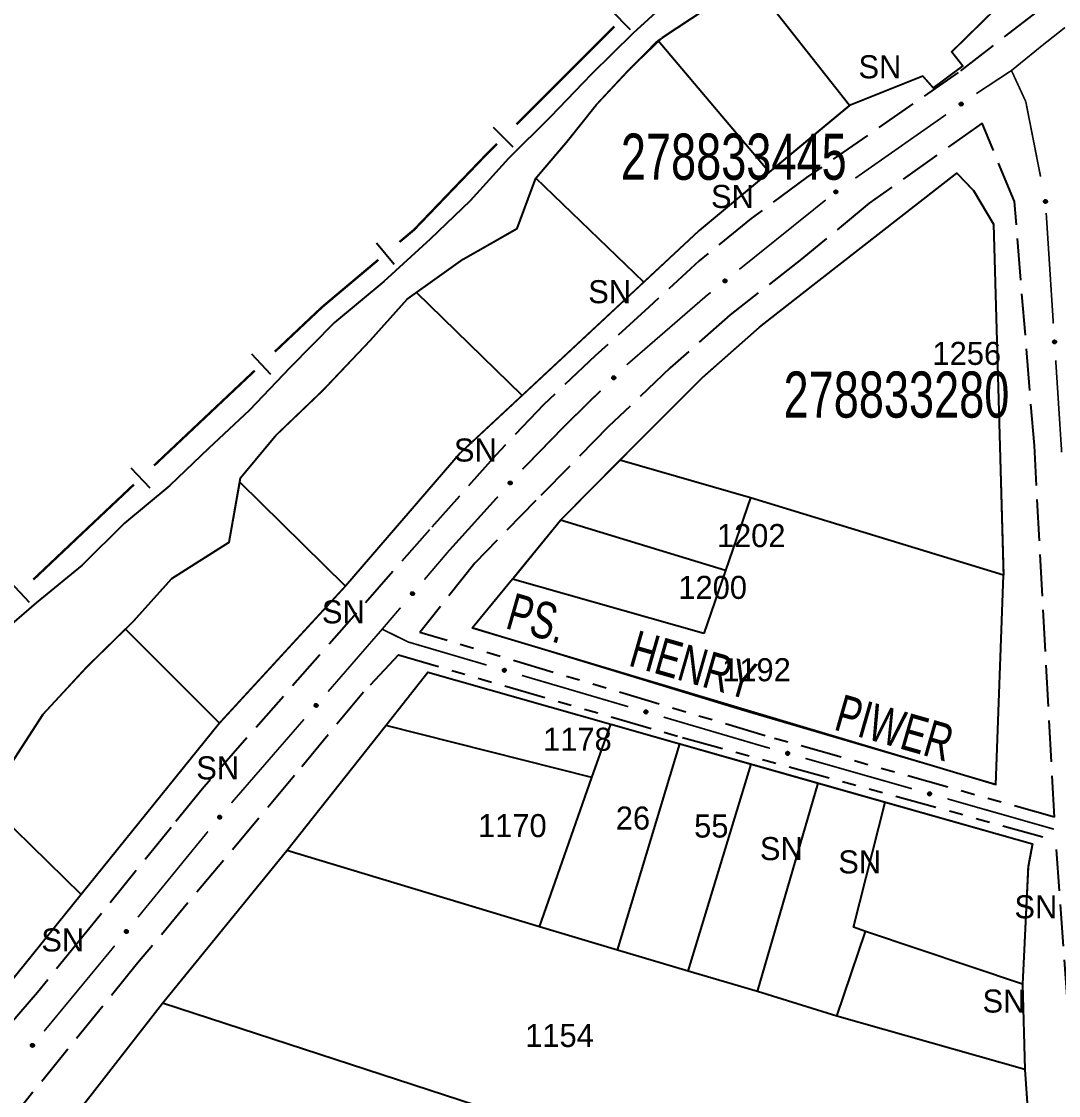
# Model space of a CAD drawing. Extents: x 203196 to 204359, y 4872588 to 4874244.
# Drawn here: x 203313.5 to 203425.9, y 4872698.9 to 4872815.4 of the extents above; entities that cross this region are included whole.
import ezdxf
from ezdxf.enums import TextEntityAlignment as Align

# ---------------------------------------------------------------- set-up
doc = ezdxf.new("R2010")
doc.units = 0
doc.header["$LTSCALE"] = 1.5
doc.header["$MEASUREMENT"] = 0
for name, pattern in [('TRACO_00', [10, -10]), ('TRACO_11', [8, 3, -1, 3, -1]), ('TRACO_25', [8, 3, -1, 1, -1, 1, -1])]:
    doc.linetypes.add(name, pattern=pattern)
for name, color, linetype in [('CD_MALHA_LOTES', 7, 'CONTINUOUS'), ('CD_TXT_QUADRA', 7, 'CONTINUOUS'), ('HD-CURSO-PERENE', 170, 'CONTINUOUS'), ('HD-PRAIA', 251, 'CONTINUOUS'), ('LM-LIM-SETORES-BAIRROS', 250, 'CONTINUOUS'), ('RU-QUADRA', 210, 'CONTINUOUS'), ('SV-EIXO-RUA-N-PAV', 6, 'CONTINUOUS'), ('SV-EIXO-RUA-PAV', 20, 'CONTINUOUS'), ('SV-RUA-NAO-PAV', 7, 'CONTINUOUS'), ('SV-RUA-PAVIM', 7, 'CONTINUOUS'), ('SV-TXT-RUA-N-PAV', 7, 'CONTINUOUS'), ('Th_NmrPort', 1, 'CONTINUOUS')]:
    doc.layers.add(name, color=color, linetype=linetype)
doc.styles.add('ARIAL', font='ARIAL.SHX')

msp = doc.modelspace()

# ---------------------------------------------------------------- linework, layer by layer
at = {"layer": 'CD_MALHA_LOTES', "linetype": 'Continuous', "flags": 128}
for points in [[(203424.721816, 4872822.318612), (203414.296014, 4872812.106592)], [(203382.475943, 4872813.299709), (203387.706611, 4872816.770593), (203392.569119, 4872819.82716)], [(203403.205168, 4872806.286731), (203392.569119, 4872819.82716)], [(203369.210641, 4872798.393773), (203372.535771, 4872802.305462), (203375.806492, 4872806.377909), (203379.281818, 4872810.09576), (203382.475943, 4872813.299709)], [(203394.50682, 4872799.054727), (203382.475943, 4872813.299709)], [(203414.296014, 4872812.106592), (203415.486745, 4872810.574173)], [(203415.486745, 4872810.574173), (203412.296388, 4872808.190418)], [(203411.169403, 4872809.458277), (203403.205168, 4872806.286731)], [(203412.296388, 4872808.190418), (203411.169403, 4872809.458277)], [(203403.205168, 4872806.286731), (203394.50682, 4872799.054727)], [(203378.336245, 4872767.8179), (203387.315747, 4872776.806076), (203393.444356, 4872782.224695), (203398.104847, 4872785.897561), (203414.85507, 4872798.935993), (203416.638143, 4872797.066618), (203418.83539, 4872793.422911), (203419.898371, 4872755.372475)], [(203394.50682, 4872799.054727), (203386.936318, 4872792.730469), (203380.92619, 4872787.132249)], [(203356.29436, 4872785.996994), (203361.348724, 4872789.606639), (203367.183377, 4872792.946347), (203369.210641, 4872798.393773)], [(203380.92619, 4872787.132249), (203369.210641, 4872798.393773)], [(203380.92619, 4872787.132249), (203367.731945, 4872774.842282)], [(203337.137684, 4872765.448507), (203337.222019, 4872765.925881), (203340.994272, 4872770.46533), (203346.15668, 4872775.414018), (203351.267506, 4872780.795712), (203355.263294, 4872785.260643), (203356.29436, 4872785.996994)], [(203367.731945, 4872774.842282), (203356.29436, 4872785.996994)], [(203367.731945, 4872774.842282), (203361.018453, 4872768.596804), (203348.58044, 4872754.177482)], [(203371.883406, 4872761.309326), (203378.336245, 4872767.8179)], [(203392.495969, 4872763.745593), (203378.336245, 4872767.8179)], [(203324.755434, 4872749.521771), (203325.62081, 4872750.372668), (203329.770536, 4872755.004089), (203335.987898, 4872758.940226), (203337.137684, 4872765.448507)], [(203348.58044, 4872754.177482), (203337.137684, 4872765.448507)], [(203392.495969, 4872763.745593), (203389.781753, 4872755.861709)], [(203419.898371, 4872755.372475), (203392.495969, 4872763.745593)], [(203366.682034, 4872754.940829), (203371.883406, 4872761.309326)], [(203389.781753, 4872755.861709), (203371.883406, 4872761.309326)], [(203389.781753, 4872755.861709), (203387.42788, 4872749.0245)], [(203366.682034, 4872754.940829), (203362.367973, 4872749.658744)], [(203387.42788, 4872749.0245), (203366.682034, 4872754.940829)], [(203419.077963, 4872732.678272), (203419.898371, 4872755.372475)], [(203348.58044, 4872754.177482), (203334.921705, 4872739.319751)], [(203309.156877, 4872731.296422), (203311.980211, 4872734.377269), (203315.822832, 4872740.293353), (203320.570377, 4872745.406739), (203324.755434, 4872749.521771)], [(203334.921705, 4872739.319751), (203324.755434, 4872749.521771)], [(203362.367973, 4872749.658744), (203419.077963, 4872732.678272)], [(203352.973465, 4872739.075872), (203357.517964, 4872744.824954)], [(203357.517964, 4872744.824954), (203377.348805, 4872739.196163)], [(203334.921705, 4872739.319751), (203319.930743, 4872720.756333)], [(203342.249961, 4872725.509953), (203352.973465, 4872739.075872)], [(203375.302517, 4872733.408475), (203352.973465, 4872739.075872)], [(203375.302517, 4872733.408475), (203377.348805, 4872739.196163)], [(203377.348805, 4872739.196163), (203384.815472, 4872737.076822)], [(203378.071194, 4872714.721996), (203384.815472, 4872737.076822)], [(203384.815472, 4872737.076822), (203392.557557, 4872734.879306)], [(203385.718303, 4872712.445836), (203392.557557, 4872734.879306)], [(203392.557557, 4872734.879306), (203399.820462, 4872732.817801)], [(203369.600863, 4872717.243188), (203375.302517, 4872733.408475)], [(203393.234372, 4872710.237565), (203399.820462, 4872732.817801)], [(203399.820462, 4872732.817801), (203407.063987, 4872730.761797)], [(203319.930743, 4872720.756333), (203309.156877, 4872731.296422)], [(203403.648169, 4872717.190925), (203407.063987, 4872730.761797)], [(203407.063987, 4872730.761797), (203423.032538, 4872726.228515)], [(203328.762792, 4872708.943353), (203342.249961, 4872725.509953)], [(203369.600863, 4872717.243188), (203342.249961, 4872725.509953)], [(203423.032538, 4872726.228515), (203422.569759, 4872723.734888), (203421.970144, 4872711.023047)], [(203319.930743, 4872720.756333), (203302.418618, 4872699.070939)], [(203378.071194, 4872714.721996), (203369.600863, 4872717.243188)], [(203401.825658, 4872707.544979), (203404.967292, 4872716.746953)], [(203404.967292, 4872716.746953), (203403.648169, 4872717.190925)], [(203421.970144, 4872711.023047), (203404.967292, 4872716.746953)], [(203385.718303, 4872712.445836), (203378.071194, 4872714.721996)], [(203393.234372, 4872710.237565), (203385.718303, 4872712.445836)], [(203421.970144, 4872711.023047), (203422.219997, 4872701.780128)], [(203401.825658, 4872707.544979), (203393.234372, 4872710.237565)], [(203319.239942, 4872696.699925), (203328.762792, 4872708.943353)], [(203423.862979, 4872677.916852), (203328.762792, 4872708.943353)], [(203422.219997, 4872701.780128), (203401.825658, 4872707.544979)], [(203422.219997, 4872701.780128), (203423.862979, 4872677.916852)]]:
    msp.add_lwpolyline(points, dxfattribs=at)
at = {"layer": 'HD-CURSO-PERENE', "linetype": 'Continuous'}
msp.add_polyline3d([(203384.236842, 4872818.217952, 2.290257), (203379.780042, 4872814.10241, 2.290257), (203375.231307, 4872809.619497, 2.290257), (203370.825756, 4872805.038921, 2.290257), (203366.244732, 4872800.532336, 2.290257), (203362.103515, 4872795.948871, 2.290257), (203357.782388, 4872791.783797, 2.290257), (203352.735945, 4872787.202218, 2.290257), (203347.394375, 4872782.743986, 2.290257), (203342.544611, 4872777.815905, 2.290257), (203338.179111, 4872773.234891, 2.290257), (203333.754102, 4872769.094977, 2.290257), (203329.5628, 4872765.088648, 2.290257), (203324.649424, 4872760.978096, 2.290257), (203320.059973, 4872756.431563, 2.290257), (203315.082765, 4872752.345733, 2.290257), (203310.007025, 4872748.028743, 2.290257)], dxfattribs=at)
at = {"layer": 'HD-PRAIA', "linetype": 'TRACO_00'}
msp.add_polyline3d([(203384.236842, 4872818.217952, 2.290257), (203379.780042, 4872814.10241, 2.290257), (203375.231307, 4872809.619497, 2.290257), (203370.825756, 4872805.038921, 2.290257), (203366.244732, 4872800.532336, 2.290257), (203362.103515, 4872795.948871, 2.290257), (203357.782388, 4872791.783797, 2.290257), (203352.735945, 4872787.202218, 2.290257), (203347.394375, 4872782.743986, 2.290257), (203342.544611, 4872777.815905, 2.290257), (203338.179111, 4872773.234891, 2.290257), (203333.754102, 4872769.094977, 2.290257), (203329.5628, 4872765.088648, 2.290257), (203324.649424, 4872760.978096, 2.290257), (203320.059973, 4872756.431563, 2.290257), (203315.082765, 4872752.345733, 2.290257), (203310.007025, 4872748.028743, 2.290257)], dxfattribs=at)
at = {"layer": 'HD-PRAIA', "linetype": 'Continuous'}
msp.add_polyline3d([(203311.980211, 4872734.377269, 2.896086), (203315.822832, 4872740.293353, 2.896086), (203320.570377, 4872745.406739, 2.896086), (203325.62081, 4872750.372668, 2.904057), (203329.770536, 4872755.004089, 2.904057), (203335.987898, 4872758.940226, 2.904057), (203337.222019, 4872765.925881, 2.5852), (203340.994272, 4872770.46533, 2.497514), (203346.15668, 4872775.414018, 2.497514), (203351.267506, 4872780.795712, 2.497514), (203355.263294, 4872785.260643, 2.497514), (203361.348724, 4872789.606639, 2.497514), (203367.183377, 4872792.946347, 2.505486), (203369.210641, 4872798.393773, 2.505486), (203372.535771, 4872802.305462, 2.688828), (203375.806492, 4872806.377909, 2.872171), (203379.281818, 4872810.09576, 2.880143), (203382.963828, 4872813.659198, 2.927971), (203387.706611, 4872816.770593, 3.023628)], dxfattribs=at)
at = {"layer": 'LM-LIM-SETORES-BAIRROS'}
for points in [[(203379.49528, 4872814.491879), (203377.373959, 4872816.613199)], [(203366.767358, 4872801.763956), (203364.646037, 4872803.885277)], [(203353.879201, 4872789.038385), (203351.948401, 4872791.334471)], [(203340.509915, 4872777.124945), (203338.451444, 4872779.307305)], [(203327.415752, 4872764.774119), (203325.357281, 4872766.95648)], [(203314.335376, 4872752.412667), (203312.272948, 4872754.591288)]]:
    msp.add_lwpolyline(points, dxfattribs=at)
at = {"layer": 'LM-LIM-SETORES-BAIRROS', "const_width": 0.25}
for points in [[(203367.120911, 4872804.23883), (203377.727513, 4872814.845432)], [(203363.597155, 4872800.691757), (203364.15677, 4872801.274689)], [(203364.15677, 4872801.274689), (203364.999591, 4872802.11751)], [(203356.017871, 4872792.796669), (203363.597155, 4872800.691757)], [(203354.444525, 4872791.473628), (203355.975249, 4872792.760828)], [(203355.975249, 4872792.760828), (203356.017871, 4872792.796669)], [(203346.070328, 4872784.431689), (203352.148439, 4872789.542828)], [(203340.935586, 4872779.588439), (203346.02776, 4872784.391538)], [(203346.02776, 4872784.391538), (203346.070328, 4872784.431689)], [(203327.841423, 4872767.237613), (203338.753226, 4872777.529968)], [(203320.184106, 4872760.014991), (203325.659063, 4872765.179142)], [(203314.756576, 4872754.876929), (203319.840025, 4872759.689261)], [(203319.840025, 4872759.689261), (203320.184106, 4872760.014991)]]:
    msp.add_lwpolyline(points, dxfattribs=at)
at = {"layer": 'RU-QUADRA', "linetype": 'Continuous', "const_width": 0.18, "flags": 128}
for points in [[(203302.418618, 4872699.070939), (203319.930743, 4872720.756333), (203334.921705, 4872739.319751), (203348.58044, 4872754.177482), (203361.018453, 4872768.596804), (203367.731945, 4872774.842282), (203380.92619, 4872787.132249), (203386.936318, 4872792.730469), (203394.50682, 4872799.054727), (203403.205168, 4872806.286731), (203411.169403, 4872809.458277), (203412.296388, 4872808.190418), (203415.486745, 4872810.574173), (203414.296014, 4872812.106592), (203424.721816, 4872822.318612)], [(203387.706611, 4872816.770593), (203382.313314, 4872813.179879), (203379.281818, 4872810.09576), (203375.806492, 4872806.377909), (203372.535771, 4872802.305462), (203369.210641, 4872798.393773), (203367.183377, 4872792.946347), (203361.348724, 4872789.606639), (203356.29436, 4872785.996994), (203355.263294, 4872785.260643), (203351.267506, 4872780.795712), (203346.15668, 4872775.414018), (203340.994272, 4872770.46533), (203337.222019, 4872765.925881), (203337.137684, 4872765.448507), (203335.987898, 4872758.940226), (203329.770536, 4872755.004089), (203325.62081, 4872750.372668), (203324.755434, 4872749.521771), (203320.570377, 4872745.406739), (203315.822832, 4872740.293353), (203311.980211, 4872734.377269)], [(203423.52, 4872682.86), (203422.22, 4872701.78), (203421.97, 4872711.02), (203422.57, 4872723.74), (203423.03, 4872726.23), (203407.064649, 4872730.76161), (203392.55915, 4872734.878854), (203384.815472, 4872737.076822), (203377.350034, 4872739.195814), (203369.076714, 4872741.544115), (203357.517964, 4872744.824954), (203342.25, 4872725.51), (203328.76, 4872708.94), (203319.24, 4872696.7)]]:
    msp.add_lwpolyline(points, dxfattribs=at)
msp.add_lwpolyline([(203419.077963, 4872732.678272), (203419.898371, 4872755.372475), (203418.83539, 4872793.422911), (203416.638143, 4872797.066618), (203414.85507, 4872798.935993), (203398.104847, 4872785.897561), (203393.444356, 4872782.224695), (203387.315747, 4872776.806076), (203378.336245, 4872767.8179), (203371.883406, 4872761.309326), (203366.682034, 4872754.940829), (203362.367973, 4872749.658744), (203391.683573, 4872740.713556)], close=True, dxfattribs=at)
at = {"layer": 'SV-EIXO-RUA-N-PAV', "const_width": 0.18}
for points in [[(203352.573696, 4872749.506277), (203355.259762, 4872748.17022)], [(203355.259762, 4872748.17022), (203355.348858, 4872748.125904)], [(203355.348858, 4872748.125904), (203363.887682, 4872745.614485)], [(203367.725144, 4872744.48582), (203379.23753, 4872741.099824)], [(203383.074992, 4872739.971158), (203393.628013, 4872736.867329)], [(203393.628013, 4872736.867329), (203393.741706, 4872736.83389)], [(203393.741706, 4872736.83389), (203394.58945, 4872736.592317)], [(203398.436312, 4872735.496119), (203409.976899, 4872732.207524)], [(203413.823761, 4872731.111325), (203425.364348, 4872727.82273)]]:
    msp.add_lwpolyline(points, dxfattribs=at)
at = {"layer": 'SV-EIXO-RUA-N-PAV'}
for points in [[(203365.699632, 4872745.196302), (203365.742232, 4872745.220327), (203365.783758, 4872745.232265), (203365.821259, 4872745.232253), (203365.854394, 4872745.223602), (203365.887296, 4872745.210934), (203365.917651, 4872745.190842), (203365.946401, 4872745.16108), (203365.970802, 4872745.118516), (203365.980236, 4872745.075173), (203365.982191, 4872745.038407), (203365.97516, 4872745.003336), (203365.962317, 4872744.971579), (203365.940405, 4872744.940739), (203365.909959, 4872744.911898), (203365.866565, 4872744.888397), (203365.825774, 4872744.876973), (203365.789502, 4872744.877937), (203365.754289, 4872744.885229), (203365.720853, 4872744.898565), (203365.691171, 4872744.918459), (203365.662187, 4872744.949165), (203365.639559, 4872744.992303), (203365.627701, 4872745.032857), (203365.628155, 4872745.069133), (203365.636115, 4872745.103639), (203365.64842, 4872745.136794), (203365.667346, 4872745.168148), (203365.699632, 4872745.196302)], [(203381.04948, 4872740.68164), (203381.09208, 4872740.705666), (203381.133606, 4872740.717604), (203381.171107, 4872740.717592), (203381.204242, 4872740.708941), (203381.237144, 4872740.696272), (203381.267499, 4872740.676181), (203381.296249, 4872740.646419), (203381.32065, 4872740.603854), (203381.330084, 4872740.560511), (203381.332039, 4872740.523746), (203381.325008, 4872740.488675), (203381.312165, 4872740.456918), (203381.290253, 4872740.426078), (203381.259807, 4872740.397236), (203381.216413, 4872740.373736), (203381.175622, 4872740.362311), (203381.13935, 4872740.363275), (203381.104137, 4872740.370568), (203381.070701, 4872740.383904), (203381.041018, 4872740.403798), (203381.012035, 4872740.434504), (203380.989407, 4872740.477641), (203380.977549, 4872740.518195), (203380.978003, 4872740.554471), (203380.985963, 4872740.588977), (203380.998268, 4872740.622132), (203381.017194, 4872740.653486), (203381.04948, 4872740.68164)], [(203396.404869, 4872736.18946), (203396.447265, 4872736.213845), (203396.488688, 4872736.226133), (203396.526187, 4872736.226438), (203396.559395, 4872736.218067), (203396.592403, 4872736.205677), (203396.622926, 4872736.185843), (203396.651927, 4872736.156325), (203396.676687, 4872736.113968), (203396.686486, 4872736.070706), (203396.688752, 4872736.033959), (203396.682017, 4872735.998829), (203396.669443, 4872735.966965), (203396.647792, 4872735.935941), (203396.617592, 4872735.906844), (203396.574398, 4872735.882977), (203396.533704, 4872735.871209), (203396.497426, 4872735.871866), (203396.462152, 4872735.87886), (203396.428605, 4872735.891914), (203396.398755, 4872735.911556), (203396.369513, 4872735.942016), (203396.346522, 4872735.984961), (203396.334321, 4872736.025413), (203396.334469, 4872736.061692), (203396.342137, 4872736.096264), (203396.354161, 4872736.129522), (203396.372822, 4872736.161034), (203396.404869, 4872736.18946)], [(203411.792318, 4872731.804666), (203411.834713, 4872731.829051), (203411.876137, 4872731.84134), (203411.913636, 4872731.841645), (203411.946843, 4872731.833274), (203411.979852, 4872731.820884), (203412.010375, 4872731.801049), (203412.039376, 4872731.771532), (203412.064136, 4872731.729175), (203412.073935, 4872731.685913), (203412.076201, 4872731.649165), (203412.069466, 4872731.614036), (203412.056892, 4872731.582172), (203412.035241, 4872731.551147), (203412.005041, 4872731.52205), (203411.961846, 4872731.498183), (203411.921153, 4872731.486415), (203411.884875, 4872731.487072), (203411.849601, 4872731.494067), (203411.816054, 4872731.50712), (203411.786204, 4872731.526762), (203411.756962, 4872731.557222), (203411.733971, 4872731.600167), (203411.72177, 4872731.640619), (203411.721918, 4872731.676898), (203411.729586, 4872731.71147), (203411.74161, 4872731.744728), (203411.760271, 4872731.776241), (203411.792318, 4872731.804666)]]:
    msp.add_lwpolyline(points, close=True, dxfattribs=at)
for points in [[(203365.627701, 4872745.032857), (203365.962317, 4872744.971579)], [(203365.628155, 4872745.069133), (203365.97516, 4872745.003336)], [(203365.63104, 4872745.049277), (203365.965702, 4872744.987828)], [(203365.634505, 4872745.085239), (203365.976251, 4872745.018861)], [(203365.635429, 4872745.011006), (203365.946527, 4872744.956487)], [(203365.636115, 4872745.103639), (203365.982191, 4872745.038407)], [(203365.639559, 4872744.992303), (203365.940405, 4872744.940739)], [(203365.64621, 4872745.120199), (203365.976944, 4872745.059904)], [(203365.64842, 4872745.136794), (203365.980236, 4872745.075173)], [(203365.654989, 4872744.971118), (203365.922117, 4872744.926686)], [(203365.662187, 4872744.949165), (203365.909959, 4872744.911898)], [(203365.662381, 4872745.151), (203365.971246, 4872745.09856)], [(203365.667346, 4872745.168148), (203365.970802, 4872745.118516)], [(203365.682633, 4872744.934541), (203365.880689, 4872744.901891)], [(203365.683788, 4872745.180262), (203365.95469, 4872745.138988)], [(203365.691171, 4872744.918459), (203365.866565, 4872744.888397)], [(203365.699632, 4872745.196302), (203365.946401, 4872745.16108)], [(203365.710355, 4872744.907897), (203365.839876, 4872744.884026)], [(203365.720853, 4872744.898565), (203365.825774, 4872744.876973)], [(203365.723369, 4872745.208446), (203365.924812, 4872745.177644)], [(203365.742232, 4872745.220327), (203365.917651, 4872745.190842)], [(203365.765875, 4872745.227235), (203365.893702, 4872745.202439)], [(203365.783758, 4872745.232265), (203365.887296, 4872745.210934)], [(203380.996058, 4872740.605537), (203381.326792, 4872740.545243)], [(203380.998268, 4872740.622132), (203381.330084, 4872740.560511)], [(203381.012229, 4872740.636339), (203381.321094, 4872740.583899)], [(203381.017194, 4872740.653486), (203381.32065, 4872740.603854)], [(203381.033636, 4872740.665601), (203381.304538, 4872740.624326)], [(203381.04948, 4872740.68164), (203381.296249, 4872740.646419)], [(203381.073217, 4872740.693784), (203381.27466, 4872740.662983)], [(203381.09208, 4872740.705666), (203381.267499, 4872740.676181)], [(203381.115723, 4872740.712573), (203381.24355, 4872740.687778)], [(203381.133606, 4872740.717604), (203381.237144, 4872740.696272)], [(203380.977549, 4872740.518195), (203381.312165, 4872740.456918)], [(203380.978003, 4872740.554471), (203381.325008, 4872740.488675)], [(203380.980888, 4872740.534616), (203381.31555, 4872740.473167)], [(203380.984353, 4872740.570577), (203381.326099, 4872740.504199)], [(203380.985277, 4872740.496345), (203381.296375, 4872740.441826)], [(203380.985963, 4872740.588977), (203381.332039, 4872740.523746)], [(203380.989407, 4872740.477641), (203381.290253, 4872740.426078)], [(203381.004837, 4872740.456457), (203381.271965, 4872740.412025)], [(203381.012035, 4872740.434504), (203381.259807, 4872740.397236)], [(203381.032481, 4872740.41988), (203381.230537, 4872740.38723)], [(203381.041018, 4872740.403798), (203381.216413, 4872740.373736)], [(203381.060203, 4872740.393236), (203381.189724, 4872740.369365)], [(203381.070701, 4872740.383904), (203381.175622, 4872740.362311)], [(203396.334321, 4872736.025413), (203396.669443, 4872735.966965)], [(203396.334469, 4872736.061692), (203396.682017, 4872735.998829)], [(203396.337522, 4872736.041862), (203396.67269, 4872735.983242)], [(203396.340683, 4872736.077851), (203396.682977, 4872736.014363)], [(203396.342137, 4872736.096264), (203396.688752, 4872736.033959)], [(203396.342234, 4872736.003629), (203396.653782, 4872735.95174)], [(203396.346522, 4872735.984961), (203396.647792, 4872735.935941)], [(203396.352092, 4872736.112908), (203396.683323, 4872736.055411)], [(203396.354161, 4872736.129522), (203396.686486, 4872736.070706)], [(203396.36213, 4872735.963907), (203396.629624, 4872735.921734)], [(203396.368002, 4872736.143846), (203396.677299, 4872736.094017)], [(203396.372822, 4872736.161034), (203396.676687, 4872736.113968)], [(203396.389161, 4872736.173287), (203396.660402, 4872736.134303)], [(203396.404869, 4872736.18946), (203396.651927, 4872736.156325)], [(203396.428502, 4872736.201804), (203396.630198, 4872736.172706)], [(203396.447265, 4872736.213845), (203396.622926, 4872736.185843)], [(203396.470848, 4872736.220952), (203396.59888, 4872736.197237)], [(203396.488688, 4872736.226133), (203396.592403, 4872736.205677)], [(203396.369513, 4872735.942016), (203396.617592, 4872735.906844)], [(203396.390082, 4872735.927565), (203396.588407, 4872735.89659)], [(203396.398755, 4872735.911556), (203396.574398, 4872735.882977)], [(203396.418028, 4872735.901157), (203396.547747, 4872735.878381)], [(203396.428605, 4872735.891914), (203396.533704, 4872735.871209)], [(203411.72177, 4872731.640619), (203412.056892, 4872731.582172)], [(203411.721918, 4872731.676898), (203412.069466, 4872731.614036)], [(203411.724971, 4872731.657068), (203412.060139, 4872731.598448)], [(203411.728132, 4872731.693057), (203412.070426, 4872731.629569)], [(203411.729586, 4872731.71147), (203412.076201, 4872731.649165)], [(203411.729683, 4872731.618835), (203412.041231, 4872731.566947)], [(203411.733971, 4872731.600167), (203412.035241, 4872731.551147)], [(203411.739541, 4872731.728115), (203412.070772, 4872731.670617)], [(203411.74161, 4872731.744728), (203412.073935, 4872731.685913)], [(203411.749579, 4872731.579114), (203412.017073, 4872731.536941)], [(203411.755451, 4872731.759052), (203412.064748, 4872731.709224)], [(203411.756962, 4872731.557222), (203412.005041, 4872731.52205)], [(203411.760271, 4872731.776241), (203412.064136, 4872731.729175)], [(203411.77661, 4872731.788494), (203412.047851, 4872731.74951)], [(203411.777531, 4872731.542771), (203411.975855, 4872731.511796)], [(203411.786204, 4872731.526762), (203411.961846, 4872731.498183)], [(203411.792318, 4872731.804666), (203412.039376, 4872731.771532)], [(203411.805477, 4872731.516363), (203411.935196, 4872731.493587)], [(203411.815951, 4872731.817011), (203412.017647, 4872731.787912)], [(203411.816054, 4872731.50712), (203411.921153, 4872731.486415)], [(203411.834713, 4872731.829051), (203412.010375, 4872731.801049)], [(203411.858297, 4872731.836158), (203411.986329, 4872731.812444)], [(203411.876137, 4872731.84134), (203411.979852, 4872731.820884)]]:
    msp.add_lwpolyline(points, dxfattribs=at)
at = {"layer": 'SV-EIXO-RUA-PAV', "const_width": 0.18}
for points in [[(203426.572933, 4872814.72897), (203424.218045, 4872812.870341)], [(203424.150882, 4872812.817332), (203421.116273, 4872810.344687)], [(203424.218045, 4872812.870341), (203424.150882, 4872812.817332)], [(203420.769283, 4872810.061954), (203416.964812, 4872807.561873)], [(203421.116273, 4872810.344687), (203420.769283, 4872810.061954)], [(203420.769283, 4872810.061954), (203422.025121, 4872807.33746)], [(203422.025121, 4872807.33746), (203422.320438, 4872806.69678)], [(203422.320438, 4872806.69678), (203423.922795, 4872798.558491)], [(203413.677557, 4872805.283298), (203403.850721, 4872798.396114)], [(203400.630769, 4872796.026267), (203391.276662, 4872788.509574)], [(203424.533899, 4872794.612795), (203425.30804, 4872782.637792)], [(203388.158626, 4872786.004009), (203387.704756, 4872785.639292)], [(203387.704756, 4872785.639292), (203379.832177, 4872778.816391)], [(203379.250757, 4872778.312494), (203379.086202, 4872778.150931)], [(203379.832177, 4872778.816391), (203379.250757, 4872778.312494)], [(203425.566088, 4872778.646124), (203426.211206, 4872768.666954)], [(203376.231946, 4872775.34857), (203372.664127, 4872771.84562)], [(203372.362314, 4872771.549295), (203368.473141, 4872767.552089)], [(203372.664127, 4872771.84562), (203372.362314, 4872771.549295)], [(203368.473141, 4872767.552089), (203367.853515, 4872766.915252)], [(203367.853515, 4872766.915252), (203367.778824, 4872766.832516)], [(203365.098411, 4872763.863444), (203359.737587, 4872757.9253)], [(203359.712628, 4872757.897654), (203357.144849, 4872754.879387)], [(203359.737587, 4872757.9253), (203359.712628, 4872757.897654)], [(203354.552936, 4872751.832752), (203352.609001, 4872749.547776)], [(203352.573696, 4872749.506277), (203346.712507, 4872742.748414)], [(203352.609001, 4872749.547776), (203352.573696, 4872749.506277)], [(203344.091668, 4872739.726626), (203336.229152, 4872730.661261)], [(203333.68488, 4872727.575054), (203326.098184, 4872718.277633)], [(203323.569286, 4872715.178492), (203323.016013, 4872714.500462)], [(203323.016013, 4872714.500462), (203315.930784, 4872705.923605)]]:
    msp.add_lwpolyline(points, dxfattribs=at)
at = {"layer": 'SV-EIXO-RUA-PAV'}
for points in [[(203415.496202, 4872806.42348), (203415.488413, 4872806.375196), (203415.471846, 4872806.33529), (203415.448448, 4872806.305984), (203415.42102, 4872806.285479), (203415.390596, 4872806.267661), (203415.35596, 4872806.256464), (203415.314765, 4872806.252553), (203415.266274, 4872806.260026), (203415.22651, 4872806.279684), (203415.196552, 4872806.301086), (203415.173523, 4872806.328456), (203415.156709, 4872806.3583), (203415.146269, 4872806.394663), (203415.142712, 4872806.43645), (203415.151407, 4872806.485027), (203415.167917, 4872806.524037), (203415.191293, 4872806.551789), (203415.218955, 4872806.574767), (203415.250233, 4872806.592585), (203415.284296, 4872806.60338), (203415.326375, 4872806.606885), (203415.374207, 4872806.597668), (203415.413303, 4872806.581645), (203415.441376, 4872806.558665), (203415.463384, 4872806.530922), (203415.481626, 4872806.500625), (203415.494331, 4872806.466276), (203415.496202, 4872806.42348)], [(203401.913084, 4872796.915482), (203401.908479, 4872796.866791), (203401.894563, 4872796.825885), (203401.873138, 4872796.795108), (203401.847113, 4872796.772848), (203401.817923, 4872796.753074), (203401.784095, 4872796.73963), (203401.743245, 4872796.733026), (203401.694369, 4872796.737303), (203401.653402, 4872796.754312), (203401.622105, 4872796.773704), (203401.597331, 4872796.799504), (203401.578596, 4872796.828183), (203401.565794, 4872796.863783), (203401.559505, 4872796.905246), (203401.564996, 4872796.954289), (203401.578913, 4872796.994298), (203401.600419, 4872797.023523), (203401.626515, 4872797.048264), (203401.656557, 4872797.068095), (203401.689839, 4872797.0811), (203401.731597, 4872797.087357), (203401.779931, 4872797.081296), (203401.819994, 4872797.067871), (203401.849513, 4872797.046781), (203401.873293, 4872797.020541), (203401.893482, 4872796.991505), (203401.908411, 4872796.958063), (203401.913084, 4872796.915482)], [(203424.553446, 4872796.016781), (203424.590643, 4872795.985024), (203424.616117, 4872795.950125), (203424.628986, 4872795.914902), (203424.632242, 4872795.880811), (203424.631645, 4872795.845559), (203424.623202, 4872795.810151), (203424.605126, 4872795.772927), (203424.573531, 4872795.735391), (203424.536065, 4872795.711644), (203424.502208, 4872795.69718), (203424.466855, 4872795.691738), (203424.432619, 4872795.692892), (203424.396129, 4872795.702878), (203424.358585, 4872795.721565), (203424.32161, 4872795.754248), (203424.29687, 4872795.788634), (203424.285317, 4872795.82303), (203424.280071, 4872795.858606), (203424.281112, 4872795.894588), (203424.289601, 4872795.929298), (203424.308483, 4872795.967064), (203424.341225, 4872796.003132), (203424.375239, 4872796.028198), (203424.409464, 4872796.040231), (203424.444605, 4872796.044607), (203424.479969, 4872796.044438), (203424.515916, 4872796.037433), (203424.553446, 4872796.016781)], [(203389.898598, 4872787.260983), (203389.893992, 4872787.212292), (203389.880076, 4872787.171386), (203389.858651, 4872787.140609), (203389.832626, 4872787.11835), (203389.803436, 4872787.098575), (203389.769608, 4872787.085132), (203389.728758, 4872787.078527), (203389.679882, 4872787.082805), (203389.638915, 4872787.099814), (203389.607618, 4872787.119205), (203389.582844, 4872787.145006), (203389.564109, 4872787.173684), (203389.551307, 4872787.209284), (203389.545018, 4872787.250747), (203389.550509, 4872787.29979), (203389.564426, 4872787.339799), (203389.585932, 4872787.369024), (203389.612028, 4872787.393766), (203389.64207, 4872787.413596), (203389.675352, 4872787.426601), (203389.71711, 4872787.432858), (203389.765444, 4872787.426797), (203389.805507, 4872787.413372), (203389.835026, 4872787.392283), (203389.858806, 4872787.366042), (203389.878995, 4872787.337007), (203389.893924, 4872787.303565), (203389.898598, 4872787.260983)], [(203425.537646, 4872780.79244), (203425.574842, 4872780.760684), (203425.600317, 4872780.725785), (203425.613186, 4872780.690561), (203425.616442, 4872780.65647), (203425.615845, 4872780.621218), (203425.607402, 4872780.58581), (203425.589325, 4872780.548586), (203425.557731, 4872780.51105), (203425.520265, 4872780.487303), (203425.486408, 4872780.472839), (203425.451055, 4872780.467397), (203425.416819, 4872780.468551), (203425.380329, 4872780.478538), (203425.342785, 4872780.497225), (203425.30581, 4872780.529907), (203425.28107, 4872780.564293), (203425.269517, 4872780.598689), (203425.264271, 4872780.634265), (203425.265312, 4872780.670247), (203425.2738, 4872780.704957), (203425.292683, 4872780.742724), (203425.325425, 4872780.778791), (203425.359438, 4872780.803858), (203425.393663, 4872780.815891), (203425.428804, 4872780.820267), (203425.464169, 4872780.820098), (203425.500116, 4872780.813092), (203425.537646, 4872780.79244)], [(203377.838721, 4872776.771862), (203377.838965, 4872776.722954), (203377.829174, 4872776.680871), (203377.810905, 4872776.648121), (203377.787216, 4872776.62339), (203377.76013, 4872776.60082), (203377.727802, 4872776.584088), (203377.687808, 4872776.573466), (203377.638749, 4872776.572877), (203377.596297, 4872776.58574), (203377.563231, 4872776.601933), (203377.536022, 4872776.625151), (203377.514536, 4872776.65183), (203377.498267, 4872776.685985), (203377.487898, 4872776.726621), (203377.4885, 4872776.775966), (203377.498382, 4872776.817158), (203377.516884, 4872776.848371), (203377.540398, 4872776.875578), (203377.568326, 4872776.89829), (203377.600155, 4872776.914531), (203377.641087, 4872776.924896), (203377.689783, 4872776.923658), (203377.73098, 4872776.914271), (203377.762444, 4872776.896212), (203377.788709, 4872776.872459), (203377.811677, 4872776.845568), (203377.829849, 4872776.813771), (203377.838721, 4872776.771862)], [(203366.616607, 4872765.380864), (203366.619795, 4872765.33206), (203366.612555, 4872765.289463), (203366.59629, 4872765.255673), (203366.574132, 4872765.229562), (203366.548454, 4872765.205402), (203366.517192, 4872765.186755), (203366.477909, 4872765.173745), (203366.428974, 4872765.170204), (203366.385825, 4872765.180489), (203366.351845, 4872765.194662), (203366.323287, 4872765.2162), (203366.300235, 4872765.241538), (203366.28194, 4872765.274652), (203366.269144, 4872765.31459), (203366.266774, 4872765.363882), (203366.274159, 4872765.405594), (203366.290749, 4872765.437864), (203366.312583, 4872765.466437), (203366.339093, 4872765.490788), (203366.369887, 4872765.508915), (203366.410121, 4872765.521726), (203366.458804, 4872765.52342), (203366.50049, 4872765.51653), (203366.532985, 4872765.500398), (203366.560631, 4872765.478268), (203366.585177, 4872765.452808), (203366.605229, 4872765.422163), (203366.616607, 4872765.380864)], [(203356.025838, 4872753.394175), (203356.03046, 4872753.345486), (203356.024476, 4872753.302694), (203356.009212, 4872753.268441), (203355.987832, 4872753.241689), (203355.962876, 4872753.216784), (203355.932175, 4872753.197225), (203355.893293, 4872753.183066), (203355.844483, 4872753.178087), (203355.80105, 4872753.187098), (203355.766668, 4872753.200265), (203355.737489, 4872753.220954), (203355.713701, 4872753.245602), (203355.694439, 4872753.278164), (203355.680475, 4872753.317708), (203355.676656, 4872753.366909), (203355.68281, 4872753.40882), (203355.698444, 4872753.441564), (203355.719428, 4872753.470767), (203355.745211, 4872753.495888), (203355.775458, 4872753.514913), (203355.815297, 4872753.528902), (203355.863909, 4872753.532028), (203355.90578, 4872753.526366), (203355.938735, 4872753.511197), (203355.967021, 4872753.48989), (203355.992305, 4872753.465164), (203356.01325, 4872753.435121), (203356.025838, 4872753.394175)], [(203345.579389, 4872741.273937), (203345.583546, 4872741.225206), (203345.577154, 4872741.182473), (203345.561565, 4872741.148367), (203345.53993, 4872741.12182), (203345.514738, 4872741.097154), (203345.483852, 4872741.077889), (203345.444837, 4872741.064101), (203345.395982, 4872741.059587), (203345.352637, 4872741.069012), (203345.318381, 4872741.082507), (203345.289401, 4872741.103472), (203345.265849, 4872741.128346), (203345.246899, 4872741.16109), (203345.233312, 4872741.200766), (203345.229962, 4872741.250001), (203345.236516, 4872741.291852), (203345.252461, 4872741.324445), (203345.273723, 4872741.353447), (203345.299744, 4872741.37832), (203345.33017, 4872741.397056), (203345.370142, 4872741.410665), (203345.418781, 4872741.413327), (203345.460597, 4872741.407267), (203345.493405, 4872741.391784), (203345.521486, 4872741.370209), (203345.546533, 4872741.345242), (203345.567191, 4872741.315001), (203345.579389, 4872741.273937)], [(203335.125457, 4872729.166351), (203335.131076, 4872729.117766), (203335.12597, 4872729.074861), (203335.111413, 4872729.040302), (203335.090585, 4872729.013117), (203335.066145, 4872728.987705), (203335.035852, 4872728.967522), (203334.997268, 4872728.952568), (203334.948571, 4872728.946589), (203334.904962, 4872728.954707), (203334.870317, 4872728.967167), (203334.84072, 4872728.987253), (203334.816432, 4872729.011409), (203334.796507, 4872729.043569), (203334.781734, 4872729.082818), (203334.776907, 4872729.13193), (203334.782201, 4872729.173959), (203334.79716, 4872729.207017), (203334.817541, 4872729.236644), (203334.842803, 4872729.262288), (203334.872653, 4872729.281929), (203334.912198, 4872729.296732), (203334.960735, 4872729.300854), (203335.002714, 4872729.296052), (203335.035973, 4872729.281562), (203335.064689, 4872729.26084), (203335.090475, 4872729.236636), (203335.112032, 4872729.20703), (203335.125457, 4872729.166351)], [(203325.009862, 4872716.769789), (203325.015481, 4872716.721204), (203325.010376, 4872716.678299), (203324.995818, 4872716.64374), (203324.974991, 4872716.616555), (203324.950551, 4872716.591143), (203324.920257, 4872716.57096), (203324.881673, 4872716.556006), (203324.832976, 4872716.550027), (203324.789368, 4872716.558146), (203324.754722, 4872716.570605), (203324.725125, 4872716.590691), (203324.700837, 4872716.614847), (203324.680912, 4872716.647007), (203324.666139, 4872716.686256), (203324.661312, 4872716.735368), (203324.666606, 4872716.777397), (203324.681565, 4872716.810455), (203324.701946, 4872716.840082), (203324.727208, 4872716.865726), (203324.757059, 4872716.885367), (203324.796604, 4872716.90017), (203324.845141, 4872716.904292), (203324.887119, 4872716.89949), (203324.920379, 4872716.885), (203324.949095, 4872716.864278), (203324.97488, 4872716.840074), (203324.996437, 4872716.810468), (203325.009862, 4872716.769789)], [(203314.833396, 4872704.422346), (203314.838723, 4872704.373728), (203314.833359, 4872704.330855), (203314.818593, 4872704.296384), (203314.797602, 4872704.269325), (203314.773009, 4872704.244061), (203314.742595, 4872704.224061), (203314.703922, 4872704.209339), (203314.655189, 4872704.203654), (203314.61163, 4872704.212035), (203314.577061, 4872704.224704), (203314.547585, 4872704.244967), (203314.523443, 4872704.269269), (203314.503712, 4872704.301548), (203314.489176, 4872704.340886), (203314.484645, 4872704.390027), (203314.490192, 4872704.432022), (203314.50535, 4872704.464989), (203314.525909, 4872704.494493), (203314.551325, 4872704.519985), (203314.581294, 4872704.539446), (203314.620927, 4872704.55401), (203314.669488, 4872704.557839), (203314.711437, 4872704.552785), (203314.744608, 4872704.538094), (203314.773199, 4872704.517199), (203314.798838, 4872704.492841), (203314.820216, 4872704.463105), (203314.833396, 4872704.422346)]]:
    msp.add_lwpolyline(points, close=True, dxfattribs=at)
for points in [[(203415.326375, 4872806.606885), (203415.142712, 4872806.43645)], [(203415.374207, 4872806.597668), (203415.146269, 4872806.394663)], [(203415.348024, 4872806.59882), (203415.14669, 4872806.417723)], [(203415.284296, 4872806.60338), (203415.151407, 4872806.485027)], [(203415.302191, 4872806.600023), (203415.153146, 4872806.465571)], [(203415.391403, 4872806.589231), (203415.15476, 4872806.380055)], [(203415.413303, 4872806.581645), (203415.156709, 4872806.3583)], [(203415.264075, 4872806.594971), (203415.164635, 4872806.508615)], [(203415.424056, 4872806.568793), (203415.1673, 4872806.345521)], [(203415.250233, 4872806.592585), (203415.167917, 4872806.524037)], [(203415.441376, 4872806.558665), (203415.173523, 4872806.328456)], [(203415.450005, 4872806.543656), (203415.184978, 4872806.31792)], [(203415.463384, 4872806.530922), (203415.196552, 4872806.301086)], [(203415.470032, 4872806.512703), (203415.216628, 4872806.29178)], [(203415.481626, 4872806.500625), (203415.22651, 4872806.279684)], [(203415.484024, 4872806.480852), (203415.250399, 4872806.272125)], [(203415.494331, 4872806.466276), (203415.266274, 4872806.260026)], [(203415.493546, 4872806.445868), (203415.292326, 4872806.259853)], [(203415.496202, 4872806.42348), (203415.314765, 4872806.252553)], [(203415.490891, 4872806.397351), (203415.341177, 4872806.259098)], [(203415.488413, 4872806.375196), (203415.35596, 4872806.256464)], [(203415.479067, 4872806.352407), (203415.379961, 4872806.267951)], [(203415.471846, 4872806.33529), (203415.390596, 4872806.267661)], [(203401.731597, 4872797.087357), (203401.559505, 4872796.905246)], [(203401.753729, 4872797.080729), (203401.564702, 4872796.88682)], [(203401.689839, 4872797.0811), (203401.564996, 4872796.954289)], [(203401.779931, 4872797.081296), (203401.565794, 4872796.863783)], [(203401.707916, 4872797.078924), (203401.568007, 4872796.934989)], [(203401.797643, 4872797.074005), (203401.575225, 4872796.849763)], [(203401.670213, 4872797.071384), (203401.576649, 4872796.978693)], [(203401.819994, 4872797.067871), (203401.578596, 4872796.828183)], [(203401.656557, 4872797.068095), (203401.578913, 4872796.994298)], [(203401.831566, 4872797.055752), (203401.590002, 4872796.816125)], [(203401.849513, 4872797.046781), (203401.597331, 4872796.799504)], [(203401.859107, 4872797.03237), (203401.609452, 4872796.789742)], [(203401.873293, 4872797.020541), (203401.622105, 4872796.773704)], [(203401.881121, 4872797.002797), (203401.642748, 4872796.765734)], [(203401.893482, 4872796.991505), (203401.653402, 4872796.754312)], [(203401.897171, 4872796.971932), (203401.677735, 4872796.748336)], [(203401.908411, 4872796.958063), (203401.694369, 4872796.737303)], [(203401.908966, 4872796.937648), (203401.720376, 4872796.738839)], [(203401.913084, 4872796.915482), (203401.743245, 4872796.733026)], [(203401.909498, 4872796.889061), (203401.769171, 4872796.741289)], [(203401.908479, 4872796.866791), (203401.784095, 4872796.73963)], [(203401.900647, 4872796.843438), (203401.807292, 4872796.752666)], [(203401.894563, 4872796.825885), (203401.817923, 4872796.753074)], [(203424.281112, 4872795.894588), (203424.29687, 4872795.788634)], [(203424.28627, 4872795.907653), (203424.308338, 4872795.777812)], [(203424.289601, 4872795.929298), (203424.32161, 4872795.754248)], [(203424.301772, 4872795.942839), (203424.339134, 4872795.745618)], [(203424.308483, 4872795.967064), (203424.358585, 4872795.721565)], [(203424.326628, 4872795.981365), (203424.37665, 4872795.715227)], [(203424.341225, 4872796.003132), (203424.396129, 4872795.702878)], [(203424.357372, 4872796.013435), (203424.413022, 4872795.702537)], [(203424.375239, 4872796.028198), (203424.432619, 4872795.692892)], [(203424.391808, 4872796.030702), (203424.449042, 4872795.695294)], [(203424.409464, 4872796.040231), (203424.466855, 4872795.691738)], [(203424.426771, 4872796.039799), (203424.48181, 4872795.696045)], [(203424.444605, 4872796.044607), (203424.502208, 4872795.69718)], [(203424.463624, 4872796.040814), (203424.520595, 4872795.709491)], [(203424.479969, 4872796.044438), (203424.536065, 4872795.711644)], [(203424.498107, 4872796.036206), (203424.554942, 4872795.72812)], [(203424.515916, 4872796.037433), (203424.573531, 4872795.735391)], [(203424.532941, 4872796.026152), (203424.587224, 4872795.757554)], [(203424.553446, 4872796.016781), (203424.605126, 4872795.772927)], [(203424.573005, 4872795.99866), (203424.613266, 4872795.798892)], [(203424.590643, 4872795.985024), (203424.623202, 4872795.810151)], [(203424.60525, 4872795.965193), (203424.625868, 4872795.836625)], [(203424.616117, 4872795.950125), (203424.631645, 4872795.845559)], [(203389.71711, 4872787.432858), (203389.545018, 4872787.250747)], [(203389.739242, 4872787.42623), (203389.550215, 4872787.232321)], [(203389.675352, 4872787.426601), (203389.550509, 4872787.29979)], [(203389.765444, 4872787.426797), (203389.551307, 4872787.209284)], [(203389.693429, 4872787.424426), (203389.55352, 4872787.28049)], [(203389.783156, 4872787.419506), (203389.560738, 4872787.195264)], [(203389.655726, 4872787.416885), (203389.562162, 4872787.324195)], [(203389.805507, 4872787.413372), (203389.564109, 4872787.173684)], [(203389.64207, 4872787.413596), (203389.564426, 4872787.339799)], [(203389.817079, 4872787.401253), (203389.575515, 4872787.161626)], [(203389.835026, 4872787.392283), (203389.582844, 4872787.145006)], [(203389.84462, 4872787.377872), (203389.594965, 4872787.135244)], [(203389.858806, 4872787.366042), (203389.607618, 4872787.119205)], [(203389.866634, 4872787.348298), (203389.628261, 4872787.111235)], [(203389.878995, 4872787.337007), (203389.638915, 4872787.099814)], [(203389.882684, 4872787.317433), (203389.663248, 4872787.093837)], [(203389.893924, 4872787.303565), (203389.679882, 4872787.082805)], [(203389.894479, 4872787.283149), (203389.705889, 4872787.08434)], [(203389.898598, 4872787.260983), (203389.728758, 4872787.078527)], [(203389.895011, 4872787.234563), (203389.754684, 4872787.08679)], [(203389.893992, 4872787.212292), (203389.769608, 4872787.085132)], [(203389.88616, 4872787.188939), (203389.792805, 4872787.098168)], [(203389.880076, 4872787.171386), (203389.803436, 4872787.098575)], [(203425.265312, 4872780.670247), (203425.28107, 4872780.564293)], [(203425.27047, 4872780.683312), (203425.292538, 4872780.553471)], [(203425.2738, 4872780.704957), (203425.30581, 4872780.529907)], [(203425.285971, 4872780.718498), (203425.323334, 4872780.521278)], [(203425.292683, 4872780.742724), (203425.342785, 4872780.497225)], [(203425.310828, 4872780.757024), (203425.36085, 4872780.490886)], [(203425.325425, 4872780.778791), (203425.380329, 4872780.478538)], [(203425.341572, 4872780.789094), (203425.397222, 4872780.478196)], [(203425.359438, 4872780.803858), (203425.416819, 4872780.468551)], [(203425.376007, 4872780.806361), (203425.433242, 4872780.470953)], [(203425.393663, 4872780.815891), (203425.451055, 4872780.467397)], [(203425.410971, 4872780.815458), (203425.46601, 4872780.471704)], [(203425.428804, 4872780.820267), (203425.486408, 4872780.472839)], [(203425.447824, 4872780.816473), (203425.504795, 4872780.485151)], [(203425.464169, 4872780.820098), (203425.520265, 4872780.487303)], [(203425.482306, 4872780.811866), (203425.539142, 4872780.503779)], [(203425.500116, 4872780.813092), (203425.557731, 4872780.51105)], [(203425.517141, 4872780.801811), (203425.571424, 4872780.533214)], [(203425.537646, 4872780.79244), (203425.589325, 4872780.548586)], [(203425.557204, 4872780.774319), (203425.597466, 4872780.574551)], [(203425.574842, 4872780.760684), (203425.607402, 4872780.58581)], [(203425.58945, 4872780.740852), (203425.610068, 4872780.612285)], [(203425.600317, 4872780.725785), (203425.615845, 4872780.621218)], [(203377.641087, 4872776.924896), (203377.487898, 4872776.726621)], [(203377.600155, 4872776.914531), (203377.4885, 4872776.775966)], [(203377.618358, 4872776.914158), (203377.49341, 4872776.75706)], [(203377.663767, 4872776.920495), (203377.494897, 4872776.708801)], [(203377.581589, 4872776.902916), (203377.497676, 4872776.801406)], [(203377.689783, 4872776.923658), (203377.498267, 4872776.685985)], [(203377.568326, 4872776.89829), (203377.498382, 4872776.817158)], [(203377.708131, 4872776.918159), (203377.509041, 4872776.67297)], [(203377.73098, 4872776.914271), (203377.514536, 4872776.65183)], [(203377.743697, 4872776.903359), (203377.527081, 4872776.640962)], [(203377.762444, 4872776.896212), (203377.536022, 4872776.625151)], [(203377.77342, 4872776.882823), (203377.549051, 4872776.616638)], [(203377.788709, 4872776.872459), (203377.563231, 4872776.601933)], [(203377.798258, 4872776.855578), (203377.584563, 4872776.596049)], [(203377.811677, 4872776.845568), (203377.596297, 4872776.58574)], [(203377.817289, 4872776.826456), (203377.621102, 4872776.582206)], [(203377.829849, 4872776.813771), (203377.638749, 4872776.572877)], [(203377.832425, 4872776.793511), (203377.664475, 4872776.576983)], [(203377.838721, 4872776.771862), (203377.687808, 4872776.573466)], [(203377.837771, 4872776.745216), (203377.712787, 4872776.584259)], [(203377.838965, 4872776.722954), (203377.727802, 4872776.584088)], [(203377.833487, 4872776.69894), (203377.749592, 4872776.59936)], [(203377.829174, 4872776.680871), (203377.76013, 4872776.60082)], [(203366.369887, 4872765.508915), (203366.266774, 4872765.363882)], [(203366.410121, 4872765.521726), (203366.269144, 4872765.31459)], [(203366.38808, 4872765.509639), (203366.272813, 4872765.345305)], [(203366.339093, 4872765.490788), (203366.274159, 4872765.405594)], [(203366.352054, 4872765.496204), (203366.274403, 4872765.389828)], [(203366.433025, 4872765.518698), (203366.277202, 4872765.297223)], [(203366.458804, 4872765.52342), (203366.28194, 4872765.274652)], [(203366.477449, 4872765.519036), (203366.293478, 4872765.262308)], [(203366.50049, 4872765.51653), (203366.300235, 4872765.241538)], [(203366.513841, 4872765.506403), (203366.313411, 4872765.231445)], [(203366.532985, 4872765.500398), (203366.323287, 4872765.2162)], [(203366.544747, 4872765.487694), (203366.336805, 4872765.208487)], [(203366.560631, 4872765.478268), (203366.351845, 4872765.194662)], [(203366.571179, 4872765.461993), (203366.373492, 4872765.190073)], [(203366.585177, 4872765.452808), (203366.385825, 4872765.180489)], [(203366.591928, 4872765.434069), (203366.410799, 4872765.178454)], [(203366.605229, 4872765.422163), (203366.428974, 4872765.170204)], [(203366.60902, 4872765.402095), (203366.454407, 4872765.175851)], [(203366.616607, 4872765.380864), (203366.477909, 4872765.173745)], [(203366.617263, 4872765.35421), (203366.502193, 4872765.186022)], [(203366.619795, 4872765.33206), (203366.517192, 4872765.186755)], [(203366.615772, 4872765.30776), (203366.538023, 4872765.20331)], [(203366.612555, 4872765.289463), (203366.548454, 4872765.205402)], [(203355.775458, 4872753.514913), (203355.676656, 4872753.366909)], [(203355.815297, 4872753.528902), (203355.680475, 4872753.317708)], [(203355.745211, 4872753.495888), (203355.68281, 4872753.40882)], [(203355.793621, 4872753.516171), (203355.683238, 4872753.348518)], [(203355.758006, 4872753.501683), (203355.683518, 4872753.393069)], [(203355.83828, 4872753.526549), (203355.68904, 4872753.300586)], [(203355.863909, 4872753.532028), (203355.694439, 4872753.278164)], [(203355.882676, 4872753.528193), (203355.706336, 4872753.266165)], [(203355.90578, 4872753.526366), (203355.713701, 4872753.245602)], [(203355.919423, 4872753.516637), (203355.727168, 4872753.235901)], [(203355.938735, 4872753.511197), (203355.737489, 4872753.220954)], [(203355.950866, 4872753.498844), (203355.751227, 4872753.213642)], [(203355.967021, 4872753.48989), (203355.766668, 4872753.200265)], [(203355.978043, 4872753.473932), (203355.78844, 4872753.196315)], [(203355.992305, 4872753.465164), (203355.80105, 4872753.187098)], [(203355.999605, 4872753.446631), (203355.826072, 4872753.185798)], [(203356.01325, 4872753.435121), (203355.844483, 4872753.178087)], [(203356.017629, 4872753.415173), (203355.869739, 4872753.184479)], [(203356.025838, 4872753.394175), (203355.893293, 4872753.183066)], [(203356.027278, 4872753.367551), (203355.917205, 4872753.196051)], [(203356.03046, 4872753.345486), (203355.932175, 4872753.197225)], [(203356.027154, 4872753.321078), (203355.95251, 4872753.214386)], [(203356.024476, 4872753.302694), (203355.962876, 4872753.216784)], [(203345.33017, 4872741.397056), (203345.229962, 4872741.250001)], [(203345.370142, 4872741.410665), (203345.233312, 4872741.200766)], [(203345.348345, 4872741.398141), (203345.236369, 4872741.231548)], [(203345.299744, 4872741.37832), (203345.236516, 4872741.291852)], [(203345.312594, 4872741.383993), (203345.237073, 4872741.276094)], [(203345.393101, 4872741.408093), (203345.241714, 4872741.183563)], [(203345.418781, 4872741.413327), (203345.246899, 4872741.16109)], [(203345.43751, 4872741.409314), (203345.25868, 4872741.148979)], [(203345.460597, 4872741.407267), (203345.265849, 4872741.128346)], [(203345.474146, 4872741.397407), (203345.279224, 4872741.118518)], [(203345.493405, 4872741.391784), (203345.289401, 4872741.103472)], [(203345.505418, 4872741.379316), (203345.303069, 4872741.09603)], [(203345.521486, 4872741.370209), (203345.318381, 4872741.082507)], [(203345.532356, 4872741.354146), (203345.340116, 4872741.078349)], [(203345.546533, 4872741.345242), (203345.352637, 4872741.069012)], [(203345.553656, 4872741.326641), (203345.377646, 4872741.067474)], [(203345.567191, 4872741.315001), (203345.395982, 4872741.059587)], [(203345.571381, 4872741.295012), (203345.421297, 4872741.065739)], [(203345.579389, 4872741.273937), (203345.444837, 4872741.064101)], [(203345.580575, 4872741.247301), (203345.468872, 4872741.076858)], [(203345.583546, 4872741.225206), (203345.483852, 4872741.077889)], [(203345.580007, 4872741.20083), (203345.50435, 4872741.094855)], [(203345.577154, 4872741.182473), (203345.514738, 4872741.097154)], [(203334.872653, 4872729.281929), (203334.776907, 4872729.13193)], [(203334.912198, 4872729.296732), (203334.781734, 4872729.082818)], [(203334.842803, 4872729.262288), (203334.782201, 4872729.173959)], [(203334.855477, 4872729.268344), (203334.783231, 4872729.158225)], [(203334.890788, 4872729.28356), (203334.783865, 4872729.113678)], [(203334.935224, 4872729.294851), (203334.790648, 4872729.065875)], [(203334.960735, 4872729.300854), (203334.796507, 4872729.043569)], [(203334.979576, 4872729.297405), (203334.808646, 4872729.031816)], [(203335.002714, 4872729.296052), (203334.816432, 4872729.011409)], [(203335.016553, 4872729.286604), (203334.830095, 4872729.001986)], [(203335.035973, 4872729.281562), (203334.84072, 4872728.987253)], [(203335.048354, 4872729.269461), (203334.854606, 4872728.980224)], [(203335.064689, 4872729.26084), (203334.870317, 4872728.967167)], [(203335.076036, 4872729.245111), (203334.892166, 4872728.963664)], [(203335.090475, 4872729.236636), (203334.904962, 4872728.954707)], [(203335.098153, 4872729.218258), (203334.930006, 4872728.953921)], [(203335.112032, 4872729.20703), (203334.948571, 4872728.946589)], [(203335.116819, 4872729.187176), (203334.97369, 4872728.953498)], [(203335.125457, 4872729.166351), (203334.997268, 4872728.952568)], [(203335.127442, 4872729.139762), (203335.020909, 4872728.966041)], [(203335.131076, 4872729.117766), (203335.035852, 4872728.967522)], [(203335.128271, 4872729.093295), (203335.055831, 4872728.985096)], [(203335.12597, 4872729.074861), (203335.066145, 4872728.987705)], [(203324.757059, 4872716.885367), (203324.661312, 4872716.735368)], [(203324.796604, 4872716.90017), (203324.666139, 4872716.686256)], [(203324.727208, 4872716.865726), (203324.666606, 4872716.777397)], [(203324.739882, 4872716.871782), (203324.667637, 4872716.761663)], [(203324.775193, 4872716.886998), (203324.668271, 4872716.717116)], [(203324.81963, 4872716.898289), (203324.675054, 4872716.669313)], [(203324.845141, 4872716.904292), (203324.680912, 4872716.647007)], [(203324.863982, 4872716.900843), (203324.693052, 4872716.635254)], [(203324.887119, 4872716.89949), (203324.700837, 4872716.614847)], [(203324.900959, 4872716.890042), (203324.714501, 4872716.605424)], [(203324.920379, 4872716.885), (203324.725125, 4872716.590691)], [(203324.93276, 4872716.872899), (203324.739011, 4872716.583662)], [(203324.949095, 4872716.864278), (203324.754722, 4872716.570605)], [(203324.960442, 4872716.848549), (203324.776572, 4872716.567102)], [(203324.97488, 4872716.840074), (203324.789368, 4872716.558146)], [(203324.982559, 4872716.821696), (203324.814411, 4872716.557359)], [(203324.996437, 4872716.810468), (203324.832976, 4872716.550027)], [(203325.001225, 4872716.790614), (203324.858095, 4872716.556936)], [(203325.009862, 4872716.769789), (203324.881673, 4872716.556006)], [(203325.011848, 4872716.7432), (203324.905315, 4872716.569479)], [(203325.015481, 4872716.721204), (203324.920257, 4872716.57096)], [(203325.012677, 4872716.696733), (203324.940236, 4872716.588534)], [(203325.010376, 4872716.678299), (203324.950551, 4872716.591143)], [(203314.581294, 4872704.539446), (203314.484645, 4872704.390027)], [(203314.620927, 4872704.55401), (203314.489176, 4872704.340886)], [(203314.551325, 4872704.519985), (203314.490192, 4872704.432022)], [(203314.564036, 4872704.525964), (203314.491128, 4872704.416283)], [(203314.599437, 4872704.540967), (203314.491494, 4872704.371733)], [(203314.643941, 4872704.55199), (203314.497989, 4872704.32389)], [(203314.669488, 4872704.557839), (203314.503712, 4872704.301548)], [(203314.688308, 4872704.554277), (203314.515781, 4872704.289723)], [(203314.711437, 4872704.552785), (203314.523443, 4872704.269269)], [(203314.725219, 4872704.543254), (203314.53705, 4872704.259764)], [(203314.744608, 4872704.538094), (203314.547585, 4872704.244967)], [(203314.756916, 4872704.525919), (203314.561428, 4872704.237855)], [(203314.773199, 4872704.517199), (203314.577061, 4872704.224704)], [(203314.784451, 4872704.501403), (203314.598889, 4872704.221069)], [(203314.798838, 4872704.492841), (203314.61163, 4872704.212035)], [(203314.806406, 4872704.474417), (203314.636669, 4872704.211098)], [(203314.820216, 4872704.463105), (203314.655189, 4872704.203654)], [(203314.824884, 4872704.443223), (203314.68035, 4872704.210412)], [(203314.833396, 4872704.422346), (203314.703922, 4872704.209339)], [(203314.835221, 4872704.395746), (203314.727644, 4872704.22267)], [(203314.838723, 4872704.373728), (203314.742595, 4872704.224061)], [(203314.83577, 4872704.349275), (203314.76268, 4872704.241514)], [(203314.833359, 4872704.330855), (203314.773009, 4872704.244061)]]:
    msp.add_lwpolyline(points, dxfattribs=at)
at = {"layer": 'SV-RUA-NAO-PAV', "linetype": 'TRACO_25'}
for points in [[(203425.428569, 4872729.124239, 11.640744), (203394.090135, 4872737.940452, 10.787802), (203356.642766, 4872749.144726, 9.344973)], [(203354.342373, 4872746.711358, 9.400773), (203385.11078, 4872737.748241, 10.676202), (203425.563926, 4872726.62264, 11.640744)]]:
    msp.add_polyline3d(points, dxfattribs=at)
at = {"layer": 'SV-RUA-PAVIM', "linetype": 'TRACO_11'}
for points in [[(203447.303308, 4872834.77831, 8.308687), (203415.008507, 4872809.857463, 9.193516), (203398.571618, 4872798.449274, 9.344973), (203392.557447, 4872794.022418, 9.360915), (203386.926266, 4872789.447228, 9.360915), (203381.466569, 4872784.413699, 9.281201), (203375.643674, 4872779.119869, 9.281201), (203370.077435, 4872773.855267, 9.27323), (203364.917966, 4872768.418048, 9.281201), (203357.679561, 4872760.272763, 9.44063), (203333.050226, 4872732.16097, 9.153659), (203329.696295, 4872728.01566, 9.153659), (203320.113532, 4872716.17179, 9.153659), (203315.22124, 4872710.125134, 8.874659), (203311.085456, 4872705.293357, 8.699286)], [(203425.428569, 4872729.124239, 11.026944), (203423.248556, 4872769.414228, 9.847173), (203421.09565, 4872795.84871, 9.16163), (203417.587141, 4872804.367708, 8.978287), (203405.3522, 4872795.676416, 9.129745), (203398.055557, 4872789.637917, 9.241344), (203390.286151, 4872783.588567, 9.289173), (203383.785418, 4872777.821655, 9.289173), (203377.110405, 4872771.472051, 9.265259), (203369.232354, 4872763.445871, 9.249315), (203362.608839, 4872756.655255, 9.265259), (203356.642766, 4872749.144726, 9.360915)], [(203354.342373, 4872746.711358, 9.360915), (203350.529599, 4872742.683176, 9.313087), (203343.063308, 4872733.637157, 9.27323), (203326.052874, 4872713.282099, 8.802916), (203310.121943, 4872693.621825, 8.515944)], [(203278.792474, 4872594.899838, 7.111423), (203328.211665, 4872596.4731, 8.97277), (203388.356899, 4872597.765758, 11.481897), (203414.42684, 4872598.274766, 12.293674), (203430.994884, 4872598.744727, 12.662664), (203432.371811, 4872599.525249, 12.708917), (203433.266753, 4872600.076041, 12.836459), (203433.926735, 4872602.6875, 12.979945), (203431.537793, 4872639.567218, 12.629202), (203430.023549, 4872663.507404, 11.624802), (203429.282776, 4872675.219027, 11.624802), (203428.743891, 4872683.738799, 11.624802), (203427.723855, 4872697.204044, 11.026944), (203425.563926, 4872726.62264, 11.026944)]]:
    msp.add_polyline3d(points, dxfattribs=at)

# ---------------------------------------------------------------- texts
at = {"layer": 'CD_TXT_QUADRA', "style": 'ARIAL', "width": 0.7}
for s, p in [('278833445', (203378.438004, 4872798.224182)), ('278833280', (203396.070429, 4872772.435417))]:
    msp.add_text(s, height=5, dxfattribs=at).set_placement(p)
at = {"layer": 'SV-TXT-RUA-N-PAV', "style": 'ARIAL', "width": 0.7}
for s, p in [('PS.', (203365.785487, 4872749.644354)), ('HENRY', (203379.136741, 4872745.58662)), ('PIWER', (203401.388831, 4872738.649204))]:
    msp.add_text(s, height=4, rotation=344, dxfattribs=at).set_placement(p)
at = {"layer": 'Th_NmrPort', "color": 1}
for s, p in [('SN', (203404.190877, 4872810.46732)), ('SN', (203388.207799, 4872796.412162)), ('SN', (203374.898933, 4872786.088461)), ('1256', (203412.2085, 4872779.402054)), ('SN', (203360.346247, 4872768.923755)), ('1202', (203388.843377, 4872759.648301)), ('1200', (203384.668149, 4872754.03334)), ('SN', (203346.042325, 4872751.385903)), ('1192', (203389.41927, 4872745.106991)), ('1178', (203370.010872, 4872737.566713)), ('SN', (203332.422503, 4872734.46996)), ('26', (203377.884949, 4872729.02707)), ('1170', (203362.956177, 4872728.208444)), ('55', (203386.379377, 4872728.16323)), ('SN', (203393.506059, 4872725.715682)), ('SN', (203402.000487, 4872724.275949)), ('SN', (203421.090683, 4872719.413213)), ('SN', (203315.630943, 4872715.812671)), ('SN', (203417.635322, 4872709.191104)), ('1154', (203368.067231, 4872705.460652))]:
    msp.add_text(s, height=2.5, dxfattribs=at).set_placement(p, align=Align.MIDDLE_LEFT)

doc.saveas('drawing.dxf')
